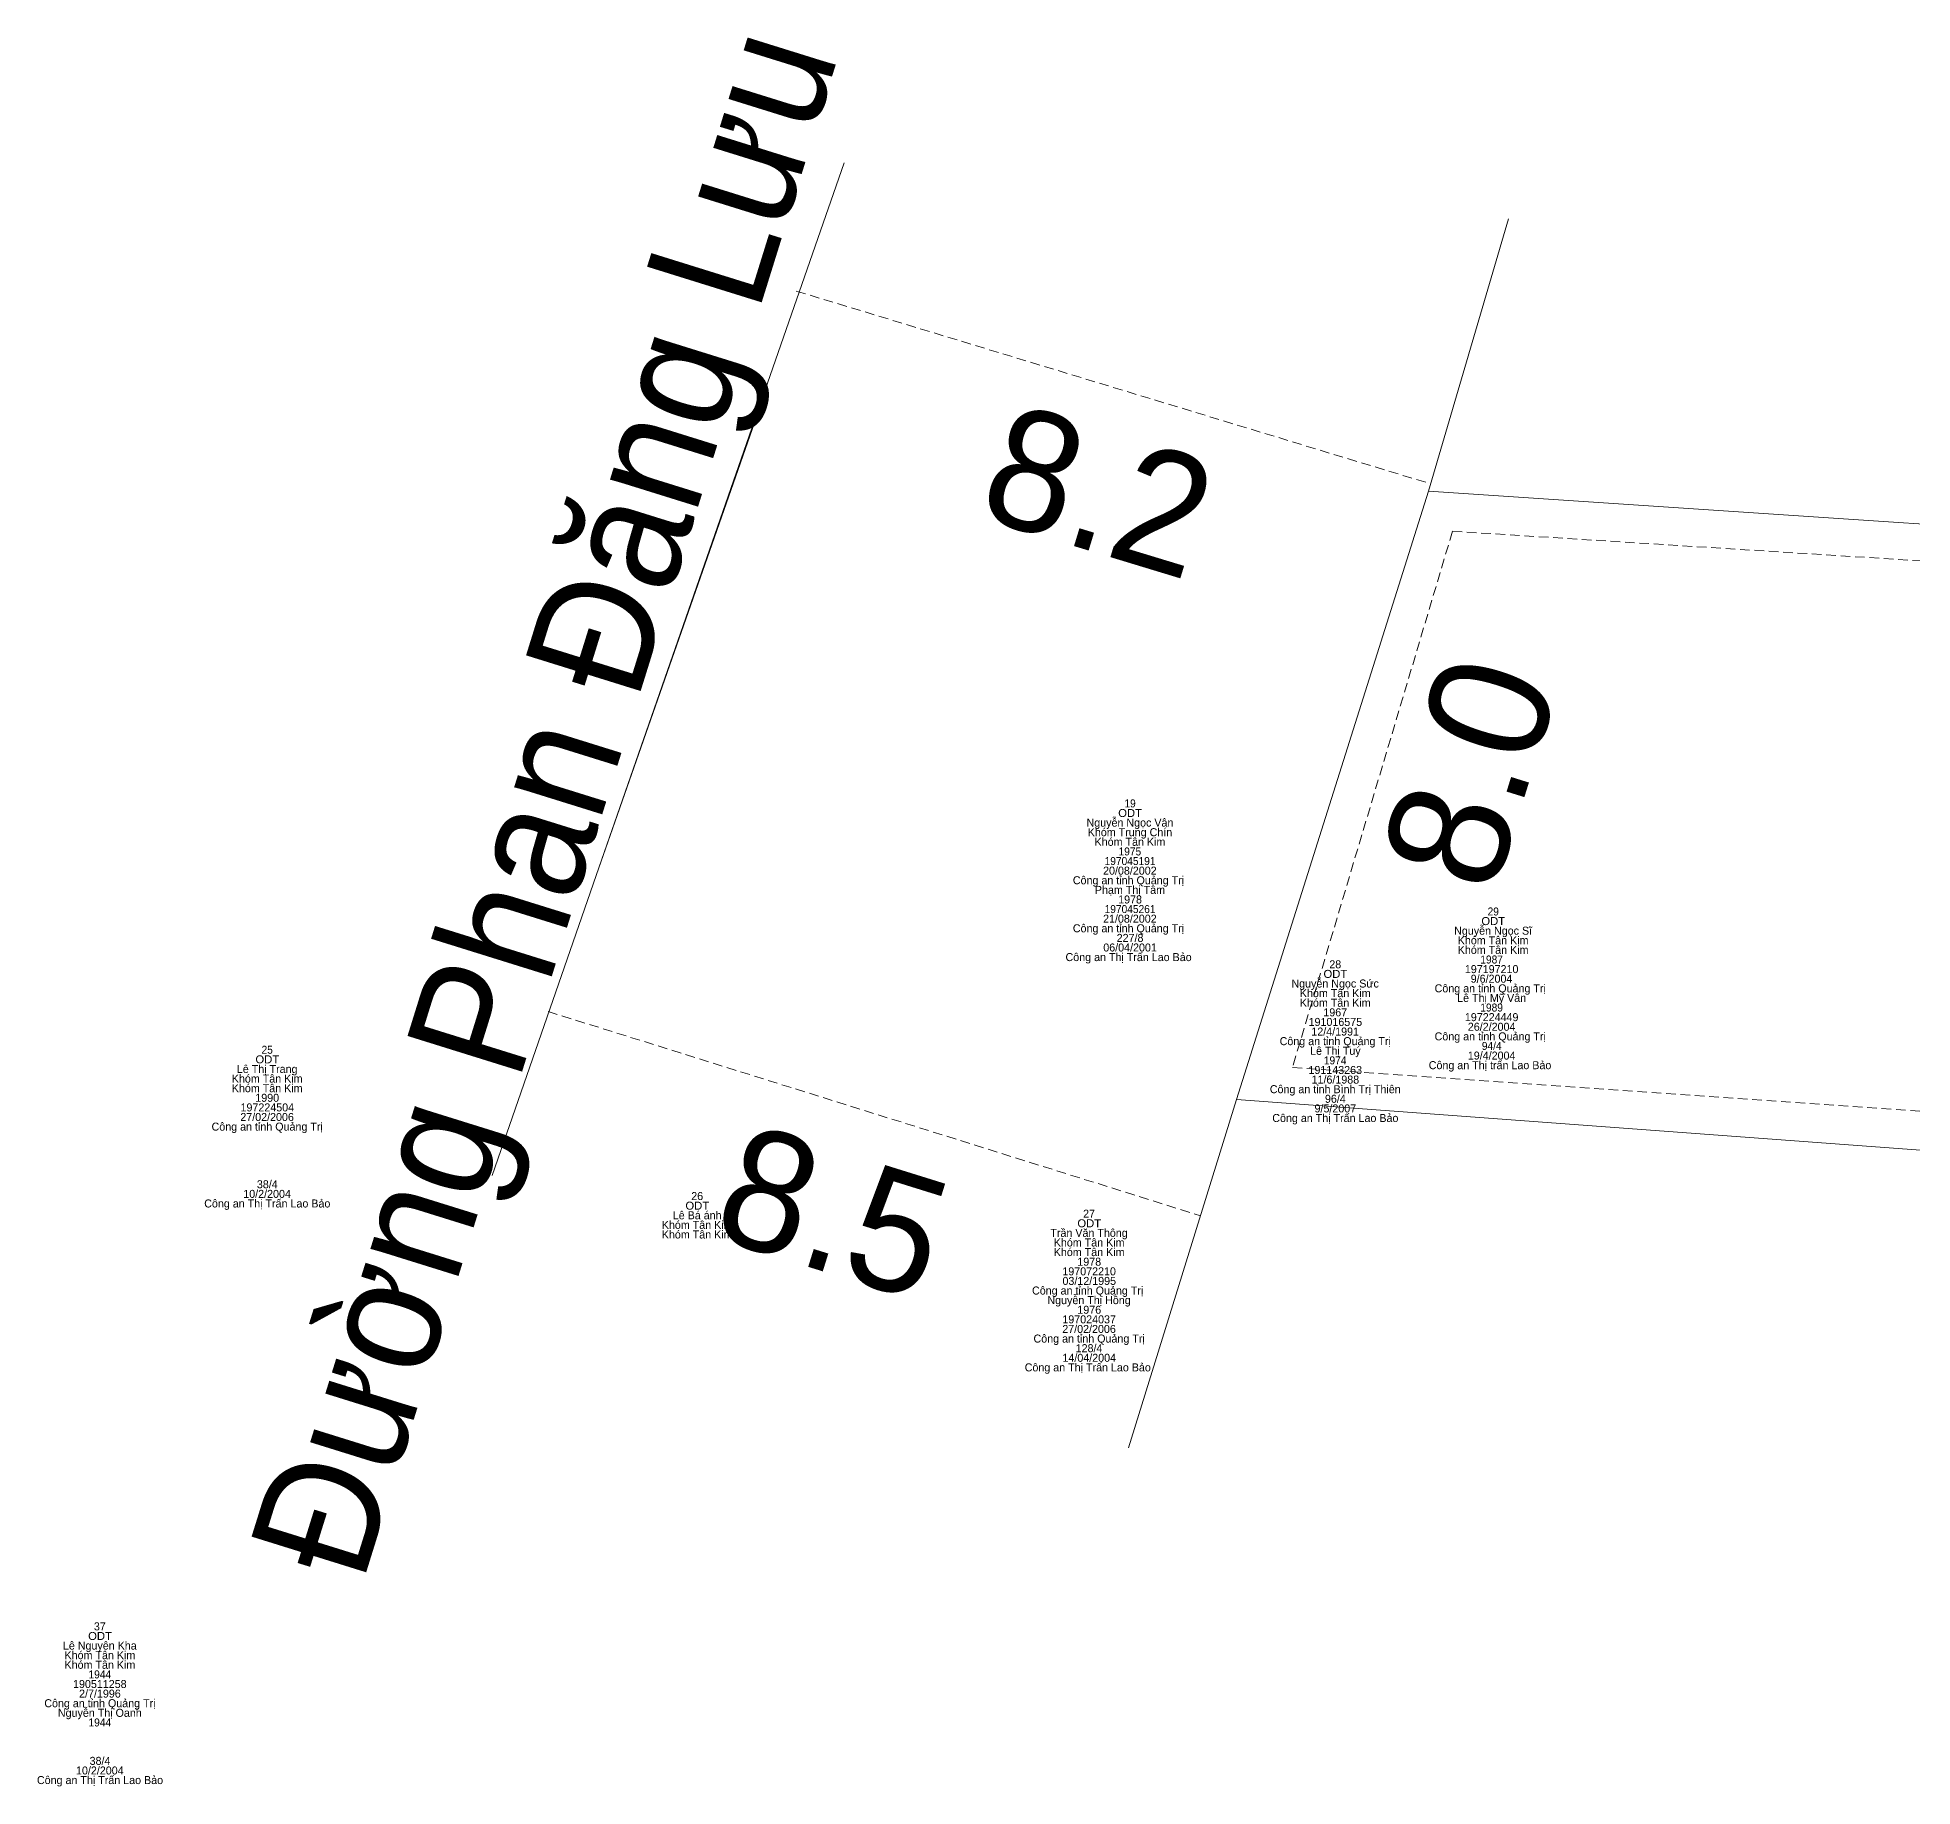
# Model space of a CAD drawing. Header units: metres. Extents: x 536499 to 537083, y 1836589 to 1837168.
# Drawn here: x 536624.1 to 536717.8, y 1836912 to 1836999.3 of the extents above; entities that cross this region are included whole.
import ezdxf
from ezdxf.enums import TextEntityAlignment as Align

# ---------------------------------------------------------------- set-up
doc = ezdxf.new("R2010")
doc.units = ezdxf.units.M
doc.header["$LTSCALE"] = 0.16
doc.linetypes.add('DOTTED', pattern=[1.5, 0.3, -1.2])
doc.linetypes.add('MEDIUM_DASHED', pattern=[4.5, 3, -1.5])
for name, color, linetype, lineweight in [('1', 7, 'DOTTED', 13), ('10', 7, 'Continuous', 13), ('17', 7, 'MEDIUM_DASHED', 13), ('23', 7, 'Continuous', 13)]:
    doc.layers.add(name, color=color, linetype=linetype, lineweight=lineweight)

msp = doc.modelspace()

# ---------------------------------------------------------------- linework, layer by layer
at = {"layer": '10'}
for p, q in [((536652.03, 1836957.48), (536660.43, 1836981.48)), ((536693.63, 1836976.68), (536684.03, 1836946.28)), ((536684.03, 1836946.28), (536798.03, 1836937.88))]:
    msp.add_line(p, q, dxfattribs=at)
at = {"layer": '10', "linetype": 'MEDIUM_DASHED'}
for p, q in [((536694.83, 1836974.68), (536686.83, 1836947.88)), ((536694.83, 1836974.68), (536789.63, 1836968.68)), ((536686.83, 1836947.88), (536796.03, 1836940.28))]:
    msp.add_line(p, q, dxfattribs=at)
at = {"layer": '10'}
msp.add_lwpolyline([(536693.63, 1836976.68), (536789.63, 1836970.28), (536797.63, 1836969.88)], dxfattribs=at)
at = {"layer": '17'}
for p, q in [((536662.03, 1836986.68), (536693.63, 1836977.08)), ((536649.63, 1836950.68), (536682.23, 1836940.48))]:
    msp.add_line(p, q, dxfattribs=at)
at = {"layer": '23'}
for p, q in [((536652.03, 1836957.48), (536664.43, 1836993.08)), ((536697.63, 1836990.28), (536693.63, 1836976.68)), ((536646.83, 1836942.48), (536652.03, 1836957.48)), ((536684.03, 1836946.28), (536678.63, 1836928.88))]:
    msp.add_line(p, q, dxfattribs=at)

# ---------------------------------------------------------------- texts
at = {"layer": '1'}
for s, width, p in [('19', 0.95, (536678.715, 1836960.88)), ('ODT', 1.05, (536678.715, 1836960.4)), ('197045191', 0.95, (536678.715, 1836958)), ('1975', 0.95, (536678.705, 1836958.48)), ('197045261', 0.95, (536678.715, 1836955.6)), ('ODT', 1.05, (536696.865, 1836955)), ('29', 0.95, (536696.865, 1836955.48)), ('ODT', 1.05, (536688.975, 1836952.36)), ('1987 ', 0.95, (536696.855, 1836953.08)), ('1989 ', 0.95, (536696.855, 1836950.68)), ('25', 0.95, (536635.59, 1836948.57)), ('94/4 ', 0.95, (536696.86, 1836948.76)), ('ODT', 1.05, (536635.595, 1836948.09)), ('1974', 0.95, (536688.965, 1836948.04)), ('ODT', 1.05, (536657.085, 1836940.78)), ('ODT', 1.05, (536676.675, 1836939.9)), ('ODT', 1.05, (536627.235, 1836919.28)), ('1944', 0.95, (536627.225, 1836917.36)), ('1944', 0.95, (536627.225, 1836914.96))]:
    msp.add_text(s, height=0.4, dxfattribs=dict(at, width=width)).set_placement(p, align=Align.CENTER)
for s, p in [('Nguyễn Ngọc Vân', (536678.71, 1836959.92)), ('Khóm Trung Chín', (536678.71, 1836959.44)), ('Khóm Tân Kim', (536678.71, 1836958.96)), ('Công an tỉnh Quảng Trị ', (536678.71, 1836957.04)), ('20/08/2002', (536678.705, 1836957.52)), ('Phạm Thị Tâm', (536678.71, 1836956.56)), ('1978', (536678.715, 1836956.08)), ('21/08/2002', (536678.705, 1836955.12)), ('Công an tỉnh Quảng Trị ', (536678.71, 1836954.64)), ('227/8', (536678.715, 1836954.16)), ('Nguyễn Ngọc Sĩ', (536696.86, 1836954.52)), ('Khóm Tân Kim', (536696.86, 1836954.04)), ('Công an Thị Trấn Lao Bảo ', (536678.715, 1836953.2)), ('06/04/2001', (536678.715, 1836953.68)), ('Khóm Tân Kim', (536696.86, 1836953.56)), ('28', (536688.97, 1836952.84)), ('197197210 ', (536696.86, 1836952.6)), ('Nguyễn Ngọc Sức', (536688.965, 1836951.88)), ('Khóm Tân Kim', (536688.97, 1836951.4)), ('Công an tỉnh Quảng Trị  ', (536696.865, 1836951.64)), ('9/6/2004 ', (536696.855, 1836952.12)), ('Khóm Tân Kim', (536688.97, 1836950.92)), ('1967', (536688.97, 1836950.44)), ('Lê Thị Mỹ Vân ', (536696.86, 1836951.16)), ('191016575', (536688.975, 1836949.96)), ('12/4/1991', (536688.965, 1836949.48)), ('197224449 ', (536696.86, 1836950.2)), ('26/2/2004 ', (536696.86, 1836949.72)), ('Công an tỉnh Quảng Trị', (536688.97, 1836949)), ('Lê Thị Tuý', (536688.975, 1836948.52)), ('Công an tỉnh Quảng Trị  ', (536696.865, 1836949.24)), ('Lê Thị Trang', (536635.59, 1836947.61)), ('191143263', (536688.97, 1836947.56)), ('Công an Thị trấn Lao Bảo  ', (536696.855, 1836947.8)), ('19/4/2004 ', (536696.86, 1836948.28)), ('Khóm Tân Kim', (536635.59, 1836947.13)), ('Khóm Tân Kim', (536635.59, 1836946.65)), ('Công an tỉnh Bình Trị Thiên', (536688.97, 1836946.6)), ('11/6/1988', (536688.975, 1836947.08)), ('197224504', (536635.595, 1836945.69)), ('1990', (536635.59, 1836946.17)), ('9/5/2007', (536688.975, 1836945.64)), ('96/4', (536688.975, 1836946.12)), ('Công an tỉnh Quảng Trị', (536635.59, 1836944.73)), ('27/02/2006', (536635.585, 1836945.21)), ('Công an Thị Trấn Lao Bảo', (536688.975, 1836945.16)), ('38/4', (536635.595, 1836941.85)), ('Công an Thị Trấn Lao Bảo', (536635.595, 1836940.89)), ('10/2/2004', (536635.585, 1836941.37)), ('26', (536657.08, 1836941.26)), ('Lê Bá ánh', (536657.08, 1836940.3)), ('27', (536676.665, 1836940.38)), ('Khóm Tân Kim', (536657.08, 1836939.82)), ('Khóm Tân Kim', (536657.08, 1836939.34)), ('Trần Văn Thông', (536676.665, 1836939.42)), ('Khóm Tân Kim', (536676.67, 1836938.94)), ('Khóm Tân Kim', (536676.67, 1836938.46)), ('197072210', (536676.67, 1836937.5)), ('1978', (536676.675, 1836937.98)), ('Công an tỉnh Quảng Trị ', (536676.67, 1836936.54)), ('03/12/1995', (536676.675, 1836937.02)), ('Nguyễn Thị Hồng', (536676.665, 1836936.06)), ('1976', (536676.675, 1836935.58)), ('27/02/2006', (536676.665, 1836934.62)), ('197024037', (536676.67, 1836935.1)), ('Công an tỉnh Quảng Trị', (536676.67, 1836934.14)), ('128/4', (536676.665, 1836933.66)), ('Công an Thị Trấn Lao Bảo ', (536676.675, 1836932.7)), ('14/04/2004', (536676.675, 1836933.18)), ('37', (536627.225, 1836919.76)), ('Lê Nguyên Kha', (536627.225, 1836918.8)), ('Khóm Tân Kim', (536627.23, 1836918.32)), ('Khóm Tân Kim', (536627.23, 1836917.84)), ('190511258', (536627.225, 1836916.88)), ('Công an tỉnh Quảng Trị', (536627.23, 1836915.92)), ('2/7/1996', (536627.23, 1836916.4)), ('Nguyễn Thị Oanh', (536627.225, 1836915.44)), ('38/4', (536627.235, 1836913.04)), ('Công an Thị Trấn Lao Bảo', (536627.235, 1836912.08)), ('10/2/2004', (536627.225, 1836912.56))]:
    msp.add_text(s, height=0.4, dxfattribs=at).set_placement(p, align=Align.CENTER)
at = {"layer": '17', "width": 0.95}
msp.add_text('Đường Phan Đăng Lưu', height=6, rotation=72.697, dxfattribs=at).set_placement((536652.255, 1836960.273), align=Align.CENTER)
at = {"layer": '17'}
for s, height, rotation, p in [('8.2', 5.997, 343.113, (536676.279, 1836973.826)), ('8.0', 6, 72.697, (536698.536, 1836961.758)), ('8.5', 6, 342.713, (536662.993, 1836937.811))]:
    msp.add_text(s, height=height, rotation=rotation, dxfattribs=at).set_placement(p, align=Align.CENTER)

doc.saveas('drawing.dxf')
